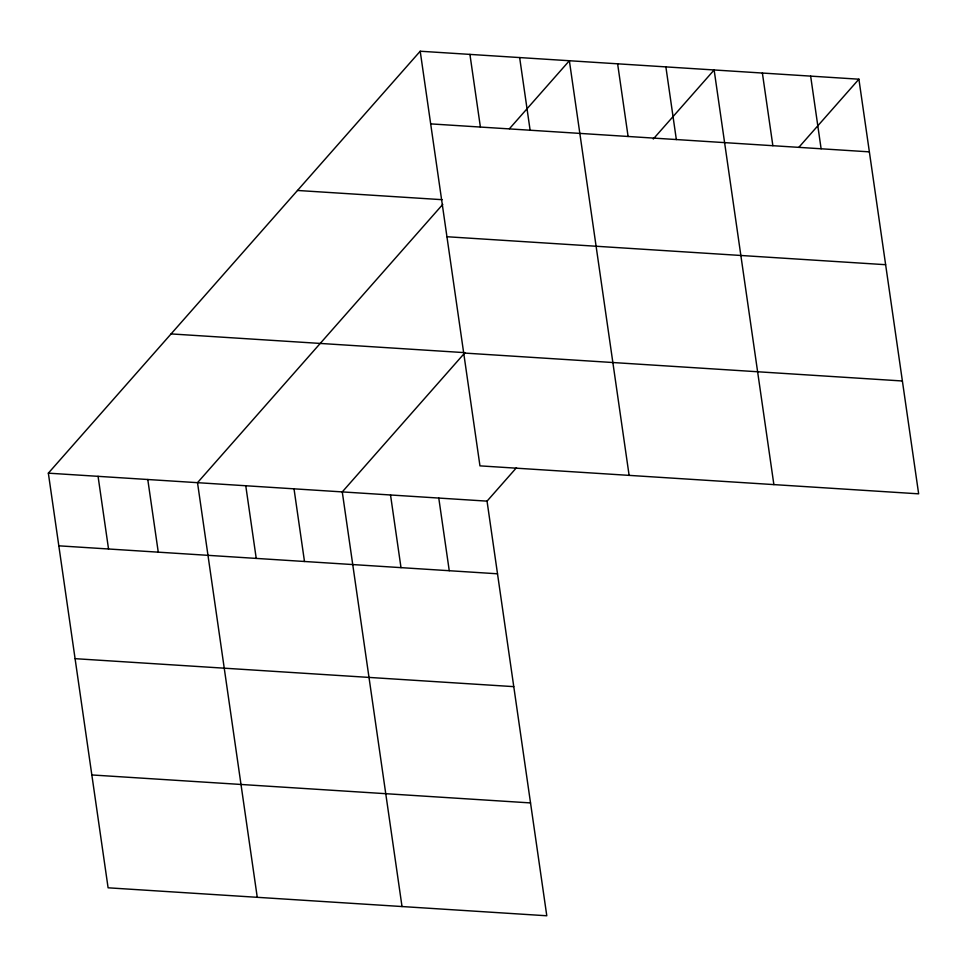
<?xml version="1.0" encoding="UTF-8"?>
<svg xmlns="http://www.w3.org/2000/svg" width="967" height="967" viewBox="0 0 967 967"><rect width="100%" height="100%" fill="white"/><g stroke="black" fill="none" stroke-linecap="round" stroke-linejoin="round"><path stroke-width="1.45" d="M516.487 467.714L487.042 501.136L546.79 915.773L108.099 887.803L48.35 473.165L420.21 51.227L858.901 79.197L918.65 493.835L479.958 465.864L420.21 51.227M442.765 204.388L197.51 482.666L257.258 897.316M509.476 128.684L569.37 60.728L629.118 475.377M653.269 139.03L714.129 69.962L773.878 484.612M799.008 147.141L858.901 79.197M430.678 123.885L869.369 151.855M297.498 190.463L442.137 199.685M446.947 236.734L885.627 264.704M171.062 333.917L464.982 352.665L342.27 491.901L402.018 906.55M463.701 353.015L902.392 380.986M48.35 473.165L487.042 501.136M58.818 545.823L497.509 573.794M75.088 658.672L513.767 686.643M91.841 774.954L530.532 802.924M810.648 76.115L821.116 148.773M762.383 73.045L772.863 145.703M665.876 66.88L676.344 139.55M617.623 63.81L628.091 136.468M519.642 57.561L530.121 130.219M469.926 54.394L480.394 127.052M438.776 498.053L449.256 570.711M390.523 494.971L401.003 567.641M294.016 488.818L304.484 561.489M245.763 485.748L256.231 558.406M147.782 479.499L158.262 552.157M98.066 476.332L108.534 548.99"/></g></svg>
